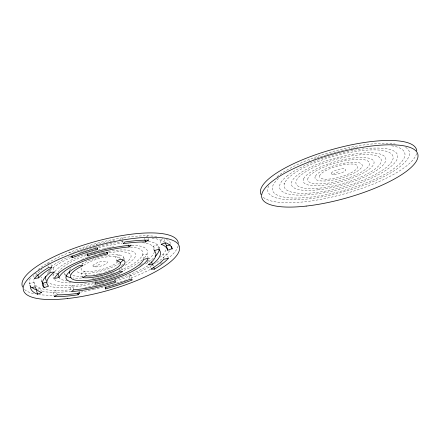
<?xml version="1.0" encoding="UTF-8"?>
<svg xmlns="http://www.w3.org/2000/svg" width="440" height="440" viewBox="0 0 440 440"><rect width="100%" height="100%" fill="white"/><g stroke="black" fill="none" stroke-linecap="round" stroke-linejoin="round"><path stroke-width="0.33" stroke-dasharray="2.2 1.65" d="M69.564 270.611L69.619 270.468A32.016 9.092 -15.7 0 1 71.478 267.922M121.979 239.365L123.475 237.677L123.822 238.92M52.74 268.026L54.214 266.899A56.491 16.044 -15.7 0 1 70.147 257.889M146.328 236.423L147.334 235.818L147.857 237.683M152.658 265.095L151.25 265.925A73.442 20.856 -15.7 0 1 133.54 274.544L130.224 275.902A73.442 20.856 -15.7 0 1 116.809 280.775M94.369 266.877L100.172 264.055M332.8 174.427L338.602 171.6M38.093 289.135L40.431 288.195L41.305 291.297M162.839 238.733L159.918 239.916L161.139 244.261M82.599 251.383L85.459 250.399M112.503 277.068L114.653 276.353A56.491 16.044 -15.7 0 0 117.387 275.402M98.291 244.338L96.344 244.86L96.08 243.546L96.426 244.789M102.058 283.773L104.005 283.245M283.85 183.337L284.581 183.178M57.844 273.125L53.345 274.093L54.566 278.438M119.51 239.751L120.747 239.558M34.436 273.966L37.499 273.504M147.202 260.392L151.129 260.089M47.223 263.291L49.258 263.318M71.357 253.248L69.383 252.511L69.905 254.37M164.357 239.503L165.055 241.984M168.361 258.302L167.139 253.957L162.85 254.601L164.071 258.946M159.027 247.28L159.374 248.523M158.598 249.189L157.377 244.844L152.966 246.323L154.187 250.668M148.032 238.304L148.555 240.163M153.126 264.82L153.472 266.057M144.485 238.249L144.832 239.492M148.225 258.363L147.004 254.018L142.5 254.98L143.726 259.325M149.908 265.392L150.601 267.872M147.373 261.014L148.247 264.115M122.331 240.609L122.854 242.473M132.187 279.945L130.966 275.594L128.992 274.857L130.213 279.202M123.739 257.416L124.438 259.903M120.263 259.215L119.037 254.87L115.412 256.636L116.633 260.981M121.721 267.801L122.59 270.908M119.499 269.264L120.021 271.128M115.412 279.571L115.759 280.808M114.626 279.757L114.972 281.001M95.145 281.562L95.497 282.805M94.171 281.853L94.517 283.096M86.158 275.814L84.937 271.469L81.307 273.235L82.528 277.579M82.071 263.192L82.418 264.429M79.062 291.22L79.591 293.084M73.761 289.812L72.54 285.466L70.235 287.26L71.456 291.605M64.817 273.977L65.346 275.836M53.147 267.713L54.367 272.058M50.963 264.578L51.491 266.442M57.261 294.822L56.04 290.477L53.015 292.286L54.236 296.632M49.742 269.88L50.27 271.744M47.922 265.771L48.444 267.636M48.818 270.622L49.34 272.487M41.322 280.825L41.668 282.068M33.556 275.391L34.078 277.255M35.184 286.836L33.924 282.233L29.387 283.476L30.608 287.82M30.311 278.267A73.442 20.856 -15.7 0 0 29.26 282.661L30.646 288.096M416.565 153.45A80.971 22.996 -15.7 0 1 360.822 188.727A80.971 22.996 -15.7 0 1 276.568 202.031L274.164 201.641A80.971 22.996 -15.7 0 1 262.565 196.686M405.642 147.334A73.442 20.856 -15.7 0 1 368.654 183.453A73.442 20.856 -15.7 0 1 277.849 198.347L276.018 197.835A73.442 20.856 -15.7 0 1 268.741 185.812M276.986 176.726A73.442 20.856 -15.7 0 1 287.529 169.73L290.175 168.256A73.442 20.856 -15.7 0 1 395.202 144.051M391.573 145.816A68.734 19.52 -15.7 0 1 374.336 179.465A68.734 19.52 -15.7 0 1 280.033 196.152L278.476 195.602A68.734 19.52 -15.7 0 1 278.911 178.09M308.611 161.271A68.734 19.52 -15.7 0 1 309.854 160.765M313.671 159.269A68.734 19.52 -15.7 0 1 316.377 158.263M316.921 158.065A68.734 19.52 -15.7 0 1 326.436 154.858M327.002 154.677A68.734 19.52 -15.7 0 1 329.868 153.808M330.44 153.637A68.734 19.52 -15.7 0 1 350.059 148.748M351.197 148.522A68.734 19.52 -15.7 0 1 352.33 148.302M352.897 148.192A68.734 19.52 -15.7 0 1 357.94 147.301M178.134 245.9A80.971 22.996 -15.7 0 1 168.899 257.769M162.217 262.614A80.971 22.996 -15.7 0 1 159.643 264.248M150.447 269.385A80.971 22.996 -15.7 0 1 128.843 278.85M126.286 279.796A80.971 22.996 -15.7 0 1 122.953 280.984M122.392 281.182A80.971 22.996 -15.7 0 1 115.005 283.624M114.433 283.805A80.971 22.996 -15.7 0 1 110.968 284.867M110.391 285.038A80.971 22.996 -15.7 0 1 94.628 289.229M94.045 289.366A80.971 22.996 -15.7 0 1 80.603 292.132M79.943 292.254A80.971 22.996 -15.7 0 1 77.974 292.589M55.886 295.053A80.971 22.996 -15.7 0 1 38.764 294.564M33.501 293.618A80.971 22.996 -15.7 0 1 24.134 289.141M169.565 250.701A73.442 20.856 -15.7 0 1 168.025 252.923L166.848 254.298A73.442 20.856 -15.7 0 1 154.715 263.857M71.17 291.209A73.442 20.856 -15.7 0 1 53.702 292.303L50.963 292.243A73.442 20.856 -15.7 0 1 41.421 291.236M31.086 286.677A73.442 20.856 -15.7 0 1 29.425 283.75M38.104 269.544A73.442 20.856 -15.7 0 1 46.59 263.659L51.744 260.711A73.442 20.856 -15.7 0 1 66.809 253.561L70.125 252.203A73.442 20.856 -15.7 0 1 95.145 243.799L98.857 242.798A73.442 20.856 -15.7 0 1 120.835 238.084L124.355 237.54A73.442 20.856 -15.7 0 1 146.647 235.807L149.386 235.862A73.442 20.856 -15.7 0 1 156.772 236.506M166.359 239.294A73.442 20.856 -15.7 0 1 170.923 244.354M165.919 249.964A68.734 19.52 -15.7 0 1 163.674 253.638L162.575 254.92A68.734 19.52 -15.7 0 1 160.364 257.12M147.978 265.804A68.734 19.52 -15.7 0 1 131.401 273.873L128.293 275.143A68.734 19.52 -15.7 0 1 112.343 280.797M111.776 280.978A68.734 19.52 -15.7 0 1 106.612 282.519M101.409 283.949A68.734 19.52 -15.7 0 1 95.618 285.389M94.463 285.659A68.734 19.52 -15.7 0 1 87.582 287.133M87.016 287.243A68.734 19.52 -15.7 0 1 84.75 287.672M71.142 289.685A68.734 19.52 -15.7 0 1 56.683 290.493L54.115 290.439A68.734 19.52 -15.7 0 1 41.602 288.602L40.046 288.057A68.734 19.52 -15.7 0 1 33.963 282.486L33.809 281.468A68.734 19.52 -15.7 0 1 34.04 279.296M35.75 275.726A68.734 19.52 -15.7 0 1 36.674 274.472L37.774 273.185A68.734 19.52 -15.7 0 1 42.081 269.192M73.321 252.461A68.734 19.52 -15.7 0 1 81.252 249.541M81.807 249.348A68.734 19.52 -15.7 0 1 84.607 248.402M85.168 248.215A68.734 19.52 -15.7 0 1 95.469 245.097M98.939 244.162A68.734 19.52 -15.7 0 1 111.628 241.203M112.767 240.972A68.734 19.52 -15.7 0 1 114.466 240.642M152.075 238.123A68.734 19.52 -15.7 0 1 158.746 239.503L160.303 240.053A68.734 19.52 -15.7 0 1 163.961 242.083M153.434 258.181A61.199 17.38 -15.7 0 1 152.504 258.984L150.997 260.194A61.199 17.38 -15.7 0 1 144.133 264.798M93.275 283.701A61.199 17.38 -15.7 0 1 72.699 287.045L69.999 287.276A61.199 17.38 -15.7 0 1 50.215 286.5M45.887 285.109A61.199 17.38 -15.7 0 1 44.737 284.532M41.69 281.672A61.199 17.38 -15.7 0 1 41.47 277.024M51.002 266.695A61.199 17.38 -15.7 0 1 69.647 256.482M79.668 252.439A61.199 17.38 -15.7 0 1 82.011 251.592M85.575 250.36A61.199 17.38 -15.7 0 1 94.1 247.709M94.716 247.533A61.199 17.38 -15.7 0 1 123.745 241.494M148.412 241.269A61.199 17.38 -15.7 0 1 156.607 244.211L157.448 244.904A61.199 17.38 -15.7 0 1 159.231 248.166M154.473 251.735A56.491 16.044 -15.7 0 1 148.951 258.968M142.357 263.758A56.491 16.044 -15.7 0 1 141.438 264.325M140.965 264.611A56.491 16.044 -15.7 0 1 139.513 265.463M120.071 274.412A56.491 16.044 -15.7 0 1 118.465 275.011M111.881 277.272A56.491 16.044 -15.7 0 1 107.382 278.669M106.243 279.004A56.491 16.044 -15.7 0 1 101.118 280.423M100.546 280.572A56.491 16.044 -15.7 0 1 98.83 281.006M97.691 281.287A56.491 16.044 -15.7 0 1 73.216 285.417L70.774 285.599A56.491 16.044 -15.7 0 1 48.4 282.59M47.377 273.422A56.491 16.044 -15.7 0 1 51.392 269.137M98.659 247.836A56.491 16.044 -15.7 0 1 122.023 243.221M142.34 242.682A56.491 16.044 -15.7 0 1 152.774 246.136L153.461 246.807A56.491 16.044 -15.7 0 1 154.638 249.084M131.775 245.229A48.961 13.904 -15.7 0 1 143.721 258.484M142.329 259.754A48.961 13.904 -15.7 0 1 122.964 270.82M71.104 282.876A48.961 13.904 -15.7 0 1 54.736 279.703M54.115 279.136A48.961 13.904 -15.7 0 1 53.064 274.912M54.94 271.475A48.961 13.904 -15.7 0 1 86.499 253.781M87.087 253.578A48.961 13.904 -15.7 0 1 93.748 251.438M94.358 251.257A48.961 13.904 -15.7 0 1 103.626 248.809M104.242 248.666A48.961 13.904 -15.7 0 1 106.09 248.248M106.7 248.116A48.961 13.904 -15.7 0 1 108.537 247.737M109.142 247.61A48.961 13.904 -15.7 0 1 110.963 247.264M111.562 247.154A48.961 13.904 -15.7 0 1 113.949 246.741M130.361 247.088A44.253 12.568 -15.7 0 1 120.28 270.375M114.136 272.767A44.253 12.568 -15.7 0 1 112.536 273.339M112.002 273.521A44.253 12.568 -15.7 0 1 104.319 275.94M103.202 276.26A44.253 12.568 -15.7 0 1 101.525 276.716M100.969 276.859A44.253 12.568 -15.7 0 1 99.847 277.151M98.731 277.431A44.253 12.568 -15.7 0 1 97.614 277.701M96.498 277.964A44.253 12.568 -15.7 0 1 94.826 278.339M94.276 278.46A44.253 12.568 -15.7 0 1 92.615 278.801M67.469 280.83A44.253 12.568 -15.7 0 1 59.103 278.201M57.761 276.546A44.253 12.568 -15.7 0 1 57.547 275.924M58.212 272.36A44.253 12.568 -15.7 0 1 85.684 255.53M108.46 251.427A36.718 10.428 -15.7 0 1 134.349 252.395A36.718 10.428 -15.7 0 1 125.026 265.375M81.637 278.02A36.718 10.428 -15.7 0 1 73.2 277.992M65.302 274.973A36.718 10.428 -15.7 0 1 64.823 272.283M81.653 259.6A36.718 10.428 -15.7 0 1 86.042 257.78M86.609 257.56A36.718 10.428 -15.7 0 1 87.764 257.125M88.347 256.911A36.718 10.428 -15.7 0 1 89.518 256.487M93.72 255.09A36.718 10.428 -15.7 0 1 95.552 254.535M99.253 253.495A36.718 10.428 -15.7 0 1 100.491 253.171M101.112 253.017A36.718 10.428 -15.7 0 1 102.35 252.714M102.966 252.571A36.718 10.428 -15.7 0 1 104.814 252.159M109.181 252.736A32.016 9.092 -15.7 0 1 126.489 262.24M123.338 264.341A32.016 9.092 -15.7 0 1 120.852 265.744M110.27 270.358A32.016 9.092 -15.7 0 1 103.389 272.591M101.629 273.081A32.016 9.092 -15.7 0 1 100.452 273.394M99.864 273.548A32.016 9.092 -15.7 0 1 98.687 273.839M98.104 273.977A32.016 9.092 -15.7 0 1 96.344 274.379M94.6 274.747A32.016 9.092 -15.7 0 1 93.445 274.973M82.709 276.304A32.016 9.092 -15.7 0 1 71.924 275.132M96.778 257.802A24.48 6.952 -15.7 0 1 123.475 259.287M119.554 263.197A24.48 6.952 -15.7 0 1 93.286 272.707A24.48 6.952 -15.7 0 1 76.538 270.259M81.68 264.319A24.48 6.952 -15.7 0 1 93.868 258.731M95.315 258.258A24.48 6.952 -15.7 0 1 96.288 257.95M117.761 261.805A19.773 5.616 -15.7 0 1 95.255 270.936A19.773 5.616 -15.7 0 1 81.219 268.219L81.428 267.762A19.773 5.616 -15.7 0 1 81.725 267.295M83.793 265.271A19.773 5.616 -15.7 0 1 88.138 262.631L89.205 262.108A19.773 5.616 -15.7 0 1 108.823 256.647A19.773 5.616 -15.7 0 1 119.268 259.045M284.664 182.963L284.306 183.92A56.491 16.044 -15.7 0 0 360.261 181.291A56.491 16.044 -15.7 0 0 371.899 149.892A56.491 16.044 -15.7 0 0 284.664 182.963M308.05 178.013L307.83 178.607A32.016 9.092 -15.7 0 0 350.895 177.084A32.016 9.092 -15.7 0 0 357.495 159.297A32.016 9.092 -15.7 0 0 308.05 178.013M315.304 176.369L315.101 176.869A24.48 6.952 -15.7 0 0 347.716 175.906A24.48 6.952 -15.7 0 0 353.331 162.19A24.48 6.952 -15.7 0 0 315.304 176.369M319.858 175.312L319.649 175.769A19.773 5.616 -15.7 0 0 345.675 175.186A19.773 5.616 -15.7 0 0 350.779 163.994A19.773 5.616 -15.7 0 0 319.858 175.312M303.738 178.585L303.446 179.218A36.718 10.428 -15.7 0 0 351.593 178.316A36.718 10.428 -15.7 0 0 361.168 157.476A36.718 10.428 -15.7 0 0 303.738 178.585M93.093 265.359L92.939 265.672A7.535 2.14 -15.7 0 0 102.834 265.43A7.535 2.14 -15.7 0 0 104.94 261.156A7.535 2.14 -15.7 0 0 93.093 265.359M331.529 172.909L331.37 173.222A7.535 2.14 -15.7 0 0 341.264 172.981A7.535 2.14 -15.7 0 0 343.37 168.702A7.535 2.14 -15.7 0 0 331.529 172.909M287.782 175.461L286.275 176.671A61.199 17.38 -15.7 0 0 280.643 190.009L281.331 190.751A61.199 17.38 -15.7 0 0 367.527 179.872A61.199 17.38 -15.7 0 0 380.908 148.17A61.199 17.38 -15.7 0 0 287.782 175.461M317.922 189.86A48.961 13.904 -15.7 0 0 385.77 158.472A48.961 13.904 -15.7 0 0 312.12 166.474A48.961 13.904 -15.7 0 0 317.922 189.86M319.913 188.106A44.253 12.568 -15.7 0 0 381.233 159.731A44.253 12.568 -15.7 0 0 314.666 166.969A44.253 12.568 -15.7 0 0 319.913 188.106"/><path stroke-width="0.66" d="M107.294 253.996L107.921 252.461A48.961 13.904 -15.7 0 0 54.566 278.438L59.065 277.47A44.253 12.568 -15.7 0 1 107.294 253.996L106.772 252.131M38.72 277.849L38.995 277.53A68.734 19.52 -15.7 0 1 51.249 268.031L51.838 267.685L48.444 267.636L47.817 268.004A73.442 20.856 -15.7 0 0 34.722 278.157L34.43 278.498L38.72 277.849L37.851 274.747M78.095 294.773L79.591 293.084L78.76 293.211A68.734 19.52 -15.7 0 1 57.904 294.839L57.261 294.822L54.236 296.632L54.923 296.648A73.442 20.856 -15.7 0 0 77.215 294.91L78.095 294.773L77.748 293.535M152.35 264.435L153.725 263.329A61.199 17.38 -15.7 0 0 158.67 249.249L154.187 250.668L154.682 251.152A56.491 16.044 -15.7 0 1 148.83 264.429L148.423 264.737L152.35 264.435L151.652 261.949M129.03 246.983L131.335 245.196L128.871 245.41A61.199 17.38 -15.7 0 0 86.796 254.705L87.819 255.799L89.689 255.178A56.491 16.044 -15.7 0 1 128.354 247.032L129.03 246.983L128.508 245.119M145.53 241.973L148.555 240.163L147.868 240.152A73.442 20.856 -15.7 0 0 125.576 241.885L124.696 242.022L123.2 243.711L124.031 243.584A68.734 19.52 -15.7 0 1 144.887 241.962L145.53 241.973L145.007 240.114M154.347 269.165L154.974 268.791A73.442 20.856 -15.7 0 0 168.069 258.643L168.361 258.302L163.796 259.27A68.734 19.52 -15.7 0 1 151.541 268.769L150.953 269.115L154.347 269.165L153.824 267.3M72.578 257.593L73.276 257.312A68.734 19.52 -15.7 0 1 96.69 249.442L97.564 249.211L97.3 247.896L96.371 248.144A73.442 20.856 -15.7 0 0 71.346 256.548L70.604 256.856L72.578 257.593L72.05 255.734M37.56 294.19L41.652 292.54L41.267 292.402A68.734 19.52 -15.7 0 1 35.184 286.836L30.608 287.82L30.646 288.096A73.442 20.856 -15.7 0 0 37.147 294.047L37.56 294.19L36.338 289.845L35.926 289.702A73.442 20.856 -15.7 0 1 32.016 287.529M42.213 282.464L42.971 283.267L46.75 281.996M44.193 287.611L48.604 286.132L48.109 285.648A56.491 16.044 -15.7 0 1 47.096 280.714L47.454 279.763A56.491 16.044 -15.7 0 1 53.961 272.371L54.367 272.058L50.441 272.365L49.066 273.471A61.199 17.38 -15.7 0 0 43.434 286.809L44.193 287.611L42.971 283.267M167.646 250.223L167.607 249.964A68.734 19.52 -15.7 0 0 161.524 244.398L161.139 244.261L165.644 242.754A73.442 20.856 -15.7 0 1 172.145 248.699L167.646 250.223L166.424 245.878L170.313 244.811M105.49 288.904L106.425 288.651A73.442 20.856 -15.7 0 0 131.445 280.247L132.187 279.945L130.213 279.202L129.514 279.488A68.734 19.52 -15.7 0 1 106.101 287.353L105.226 287.59L105.49 288.904L105.144 287.661M171.485 246.494L172.183 248.974M97.213 247.968L97.564 249.211M87.291 253.935L87.819 255.799M58.02 273.746L59.065 277.47M166.424 245.878L166.386 245.619A68.734 19.52 -15.7 0 0 164.835 242.88M416.779 150.904A80.971 22.996 -15.7 0 0 403.046 141.565L400.642 141.174A80.971 22.996 -15.7 0 0 294.305 163.35L290.994 164.934A80.971 22.996 -15.7 0 0 261.074 194.618M178.349 243.353A80.971 22.996 -15.7 0 0 164.615 234.014L162.212 233.624A80.971 22.996 -15.7 0 0 55.875 255.805L52.563 257.389A80.971 22.996 -15.7 0 0 22.644 287.073M159.274 249.101A61.199 17.38 -15.7 0 1 155.089 256.608M154.732 249.931A56.491 16.044 -15.7 0 1 154.677 250.817M46.349 280.588A56.491 16.044 -15.7 0 1 45.876 276.37M70.945 277.673A36.718 10.428 -15.7 0 1 66.171 275.847M69.812 273.625A32.016 9.092 -15.7 0 1 69.278 271.623M123.178 259.809A24.48 6.952 -15.7 0 1 120.368 262.614M70.84 274.813L70.62 275.402A32.016 9.092 -15.7 0 0 85.927 280.522A32.016 9.092 -15.7 0 0 119.317 271.469L120.021 271.128L122.766 271.53L121.473 272.146A36.718 10.428 -15.7 0 1 82.858 282.365A36.718 10.428 -15.7 0 1 66.237 276.012L66.528 275.38A36.718 10.428 -15.7 0 1 79.816 265.37L82.77 265.672L82.066 266.013A32.016 9.092 -15.7 0 0 70.84 274.813M95.497 282.805L94.87 284.334A48.961 13.904 -15.7 0 0 148.225 258.363L143.726 259.325A44.253 12.568 -15.7 0 1 95.497 282.805M73.761 289.812L71.456 291.605L73.92 291.39A61.199 17.38 -15.7 0 0 115.995 282.09L114.972 281.001L113.102 281.622A56.491 16.044 -15.7 0 1 74.437 289.768L73.761 289.812M86.158 275.814L82.528 277.579A24.48 6.952 -15.7 0 0 115.643 270.485A24.48 6.952 -15.7 0 0 120.263 259.215L116.633 260.981A19.773 5.616 -15.7 0 1 112.904 270.083A19.773 5.616 -15.7 0 1 86.158 275.814M306.168 206.085A80.971 22.996 -15.7 0 0 417.786 154.061A80.971 22.996 -15.7 0 0 295.526 167.701A80.971 22.996 -15.7 0 0 306.168 206.085M67.738 298.534A80.971 22.996 -15.7 0 0 179.355 246.51A80.971 22.996 -15.7 0 0 57.096 260.15A80.971 22.996 -15.7 0 0 67.738 298.534"/></g></svg>
